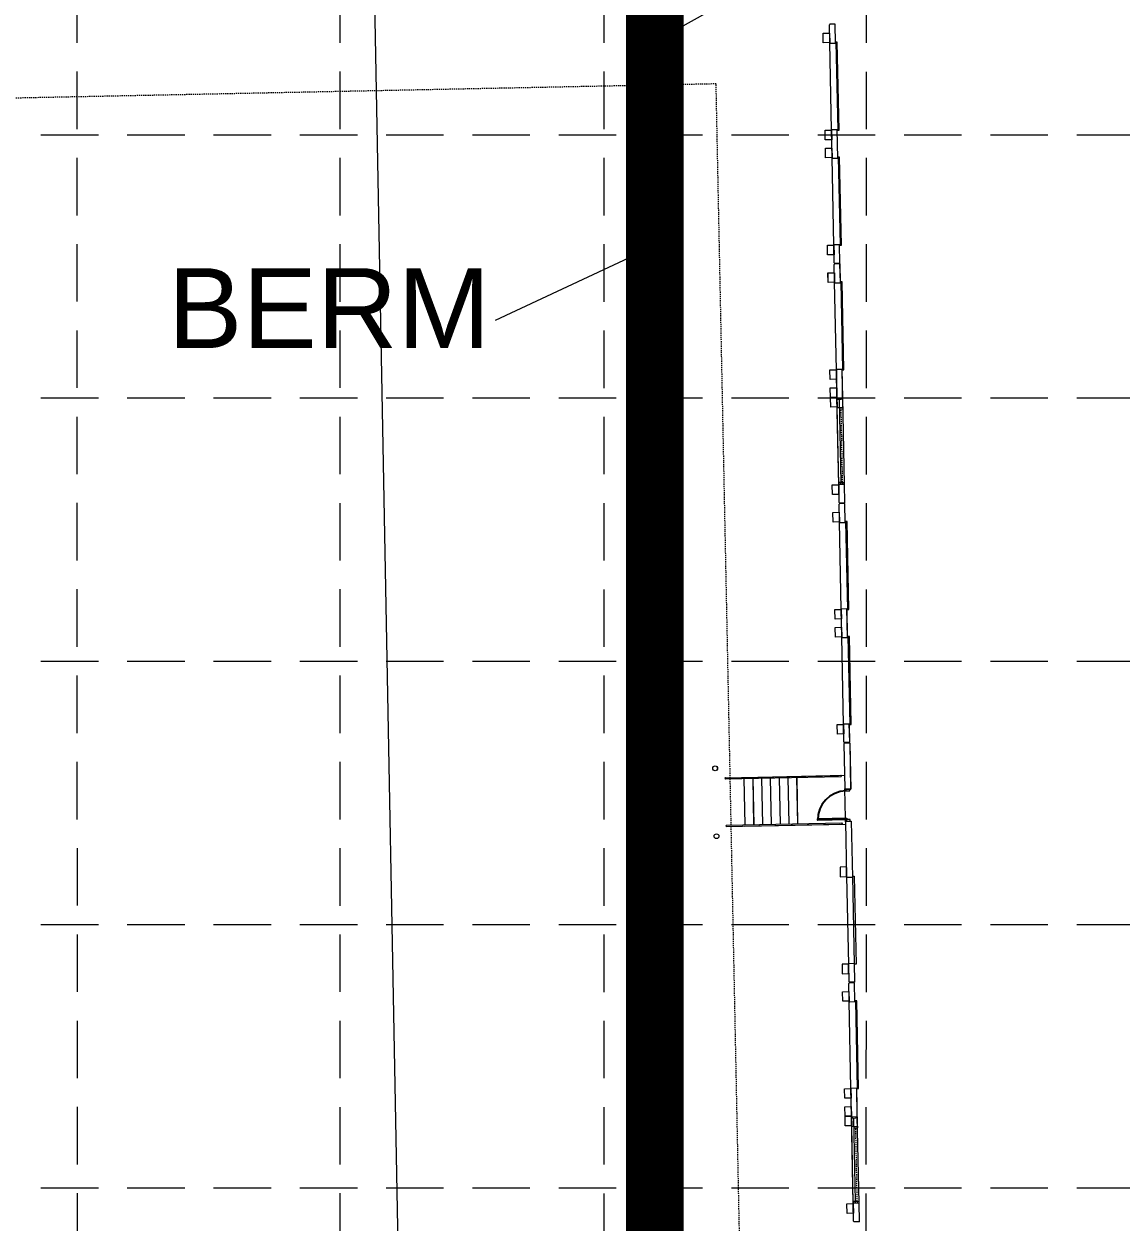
# Model space of a CAD drawing. Extents: x 2140663 to 2528301, y 336313 to 7007653.
# Drawn here: x 2527443.2 to 2527557.6, y 7006962 to 7007087 of the extents above; entities that cross this region are included whole.
import ezdxf

# ---------------------------------------------------------------- set-up
doc = ezdxf.new("R2010")
doc.units = 0
doc.header["$MEASUREMENT"] = 0
for name, pattern in [('HIDDEN', [0.375, 0.25, -0.125]), ('xdrc002ar$0$HIDDEN2', [0.1875, 0.125, -0.0625]), ('xdrc002pt$0$HIDDEN2', [0.1875, 0.125, -0.0625])]:
    doc.linetypes.add(name, pattern=pattern)
for name, color, linetype in [('1 PROPOSED CONTOURS', 43, 'Continuous'), ('BATCH PLANT', 13, 'HIDDEN'), ('GRID', 254, 'HIDDEN'), ('LEGEND', 7, 'Continuous'), ('xdrc002ar$0$BASE1$0$ADO', 8, 'Continuous'), ('xdrc002ar$0$BASE1$0$AFL', 1, 'Continuous'), ('xdrc002ar$0$BASE1$0$AFLHR', 7, 'Continuous'), ('xdrc002ar$0$BASE1$0$AFLST', 1, 'Continuous'), ('xdrc002ar$0$BASE1$0$awa', 7, 'Continuous'), ('xdrc002ar$0$WINDOWS', 8, 'Continuous'), ('xdrc002ar$0$XR3$0$BASE1$0$ADO', 3, 'Continuous'), ('xdrc002ar$0$XR3$0$BASE1$0$AFL', 1, 'Continuous'), ('xdrc002ar$0$XR3$0$BASE1$0$AFLHR', 2, 'Continuous'), ('xdrc002ar$0$XR3$0$BASE1$0$AFLST', 2, 'Continuous'), ('xdrc002ar$0$XR3$0$BASE1$0$awa', 4, 'Continuous'), ('xdrc002ar$0$XR3$0$WINDOWS', 2, 'Continuous'), ('xdrc002pt$0$V-ESMT-STRM-N', 2, 'xdrc002pt$0$HIDDEN2')]:
    doc.layers.add(name, color=color, linetype=linetype)
doc.styles.add("L200'", font='ARIAL.TTF', dxfattribs={"height": 0.001968503937008})

# ---------------------------------------------------------------- blocks, each defined once
blk = doc.blocks.new('xdrc002ar$0$XR3$0$A$C228123AE')
at = {"layer": 'xdrc002ar$0$XR3$0$BASE1$0$ADO', "lineweight": 0}
for points in [[(22.61683327611536, 15.75429074559361), (22.61683327611536, 17.50429074559361), (132.6168332761154, 17.50429074559361), (132.6168332761154, 15.75429074559361)], [(166.6168332761154, 15.75429074559361), (166.6168332761154, 17.50429074559361), (276.6168332761154, 17.50429074559361), (276.6168332761154, 15.75429074559361)]]:
    blk.add_lwpolyline(points, close=True, dxfattribs=at)
at = {"layer": 'xdrc002ar$0$XR3$0$BASE1$0$AFL', "lineweight": 0}
for p, q in [((22.86683327844366, 8.004440076649189), (132.3668332770467, 8.004440076649189)), ((166.866833277978, 8.004440076649189), (276.366833276581, 8.004440076649189))]:
    blk.add_line(p, q, dxfattribs=at)
for points in [[(10.86683327844366, 8.004440078511834), (10.86683327844366, 0.004440078511834145), (22.86683327844366, 0.004440078511834145), (22.86683327844366, 8.004440078511834)], [(132.3668332770467, 8.004440078511834), (132.3668332770467, 0.004440078511834145), (144.3668332770467, 0.004440078511834145), (144.3668332770467, 8.004440078511834)], [(154.866833277978, 8.004440077580512), (154.866833277978, 0.00444007758051157), (166.866833277978, 0.00444007758051157), (166.866833277978, 8.004440077580512)], [(276.366833276581, 8.004440077580512), (276.366833276581, 0.00444007758051157), (288.366833276581, 0.00444007758051157), (288.366833276581, 8.004440077580512)]]:
    blk.add_lwpolyline(points, close=True, dxfattribs=at)
at = {"layer": 'xdrc002ar$0$XR3$0$BASE1$0$awa', "lineweight": 0}
for p, q in [((-0.008166723418980837, 15.25444007758051), (23.61683327611536, 15.25444007664919)), ((-0.008166723418980837, 15.25444007758051), (-0.008166723418980837, 8.754440076649189)), ((23.61683327658102, 8.754440076649189), (23.61683327611536, 15.25444007664919)), ((131.6168332770467, 8.754440078511834), (131.616833276581, 15.25444007851183)), ((131.6168332761154, 15.25444007758051), (167.6168332756497, 15.25444007571787)), ((167.616833276581, 8.754440076649189), (167.6168332756497, 15.25444007851183)), ((275.616833276581, 8.754440077580512), (275.6168332756497, 15.25444007758051)), ((275.6168332761154, 15.25444007664919), (299.241833276581, 15.25444007758051)), ((299.241833276581, 15.25444007758051), (299.241833276581, 8.754440077580512)), ((0.7418332765810192, 8.004440076649189), (-0.008166723418980837, 8.754440076649189)), ((0.7418332765810192, 8.004440076649189), (22.86683327658102, 8.004440076649189)), ((23.61683327658102, 8.754440076649189), (22.86683327658102, 8.004440076649189)), ((131.6168332770467, 8.754440078511834), (132.3668332770467, 8.004440078511834)), ((132.3668332770467, 8.004440078511834), (166.866833277978, 8.004440076649189)), ((166.866833276581, 8.004440076649189), (167.616833276581, 8.754440076649189)), ((276.366833276581, 8.004440077580512), (275.616833276581, 8.754440077580512)), ((276.366833276581, 8.004440077580512), (298.491833276581, 8.004440077580512)), ((299.241833276581, 8.754440077580512), (298.491833276581, 8.004440077580512))]:
    blk.add_line(p, q, dxfattribs=at)
blk = doc.blocks.new('xdrc002ar$0$XR3$0$A$C78C46FB7')
at = {"layer": 'xdrc002ar$0$XR3$0$WINDOWS', "linetype": 'Continuous', "lineweight": 0}
for p, q in [((-9.313225746154785e-10, 6.5), (1.999999999068677, 6.499999997206032)), ((-5.587935447692871e-09, 2), (1.999999994412065, 1.999999997206032)), ((1.999999994412065, 1.999999998137355), (1.999999999068677, 6.499999997206032)), ((1.999999997671694, 4.250759867951274), (105.9999999818392, 4.250759805552661)), ((107.9999999795109, 6.5), (105.9999999795109, 6.499999997206032)), ((105.9999999841675, 1.999999998137355), (105.9999999795109, 6.499999997206032)), ((107.9999999841675, 2), (105.9999999841675, 1.999999997206032))]:
    blk.add_line(p, q, dxfattribs=at)
blk = doc.blocks.new('xdrc002ar$0$XR3$0$BASE1$0$36D')
at = {"layer": 'xdrc002ar$0$XR3$0$BASE1$0$ADO'}
blk.add_lwpolyline([(-1.75, 1.000444171950221e-11), (0, 1.000444171950221e-11), (0, -35.99999999999), (-1.75, -35.99999999999)], close=True, dxfattribs=at)
blk.add_arc((0, 1.000444171950221e-11), 36, 180, 270, dxfattribs=at)
blk = doc.blocks.new('xdrc002ar$0$BASE1$0$36D')
at = {"layer": 'xdrc002ar$0$BASE1$0$ADO'}
blk.add_lwpolyline([(-1.75, 1.000444171950221e-11), (0, 1.000444171950221e-11), (0, -35.99999999999), (-1.75, -35.99999999999)], close=True, dxfattribs=at)
blk.add_arc((0, 1.000444171950221e-11), 36, 180, 270, dxfattribs=at)

msp = doc.modelspace()

# ---------------------------------------------------------------- linework, layer by layer
at = {"layer": '1 PROPOSED CONTOURS', "color": 43, "lineweight": 0, "elevation": 602}
msp.add_lwpolyline([(2527483.489298312, 7006891.048069189), (2527479.349387886, 7007111.512818354)], dxfattribs=at)
at = {"layer": 'BATCH PLANT', "color": 7, "linetype": 'Continuous', "lineweight": 0}
for p, q in [((2527556.694084155, 7007111.774314809), (2527507.08627111, 7007084.069750206)), ((2527506.824292068, 7007062.801002587), (2527492.314375374, 7007056.033967379))]:
    msp.add_line(p, q, dxfattribs=at)
at = {"layer": 'BATCH PLANT', "color": 17, "linetype": 'Continuous', "const_width": 6}
msp.add_lwpolyline([(2527508.974587351, 7007142.106222292), (2527508.974587351, 7007100.670215893), (2527508.974587351, 7006936.460859954), (2527430.65728095, 7006936.460859954), (2527430.65728095, 7007000.405311977), (2527393.290204251, 7007053.095543257), (2527393.290204251, 7007142.106222292), (2527404.401928173, 7007141.873152318)], dxfattribs=at)
at = {"layer": 'GRID', "color": 253, "linetype": 'HIDDEN', "lineweight": 0, "ltscale": 24}
for p, q in [((2527448.923389785, 7006032.003245368), (2527448.642908241, 7007623.487741725)), ((2527476.162591924, 7006031.998962794), (2527476.168752994, 7007623.471191216)), ((2527503.695680559, 7006031.994634018), (2527503.666313902, 7007623.464716725)), ((2527530.983350792, 7006031.990343825), (2527531.038154987, 7007623.461265043)), ((2527228.947377252, 7007075.413548996), (2528272.331315909, 7007075.413548996)), ((2527228.947377252, 7007047.956076927), (2528272.331315909, 7007047.956076927)), ((2527228.947377252, 7007020.498604855), (2528272.331315909, 7007020.498604855)), ((2527228.947377252, 7006993.041132786), (2528272.331315909, 7006993.041132786)), ((2527228.947377252, 7006965.583660717), (2528272.331315909, 7006965.583660717))]:
    msp.add_line(p, q, dxfattribs=at)
at = {"layer": 'xdrc002ar$0$BASE1$0$ADO', "lineweight": 0}
for points in [[(2527528.030122334, 7007075.891218659), (2527528.175925567, 7007075.894178649), (2527527.989869049, 7007085.058953319), (2527527.844065816, 7007085.055993329)], [(2527528.27368723, 7007063.893695456), (2527528.419490464, 7007063.896655446), (2527528.233433946, 7007073.061430115), (2527528.087630712, 7007073.058470125)], [(2527529.045002731, 7007025.900228606), (2527529.190805964, 7007025.903188596), (2527529.004749446, 7007035.067963265), (2527528.858946213, 7007035.065003275)], [(2527529.288567627, 7007013.902705402), (2527529.43437086, 7007013.905665392), (2527529.248314342, 7007023.070440061), (2527529.102511109, 7007023.067480071)]]:
    msp.add_lwpolyline(points, close=True, dxfattribs=at)
at = {"layer": 'xdrc002ar$0$BASE1$0$ADO', "color": 7, "lineweight": 0}
for points in [[(2527528.537575808, 7007050.895068333), (2527528.683379041, 7007050.898028323), (2527528.497322512, 7007060.062802927), (2527528.351519279, 7007060.059842937)], [(2527529.279776063, 7007007.151717603), (2527528.884024432, 7007007.143683344), (2527528.887407278, 7007006.977051079), (2527529.283158909, 7007006.985085338)], [(2527529.344050136, 7007003.985704559), (2527528.948298506, 7007003.9776703), (2527528.951681352, 7007003.811038033), (2527529.347432982, 7007003.819072292)], [(2527529.609917103, 7006998.073950686), (2527529.755720335, 7006998.076910676), (2527529.941776864, 7006988.912136072), (2527529.795973632, 7006988.909176082)], [(2527530.059829896, 7006975.911859256), (2527530.205633129, 7006975.914819247), (2527530.0195766, 7006985.079593849), (2527529.873773367, 7006985.076633859)]]:
    msp.add_lwpolyline(points, close=True, dxfattribs=at)
at = {"layer": 'xdrc002ar$0$BASE1$0$AFL', "color": 7, "lineweight": 0}
for p, q in [((2527527.384011887, 7007075.898939419), (2527527.19880108, 7007085.022056021)), ((2527527.627576783, 7007063.901416215), (2527527.442365976, 7007073.024532817)), ((2527527.01942841, 7007061.012167837), (2527527.685957472, 7007061.025699221)), ((2527527.039725486, 7007060.012374245), (2527527.01942841, 7007061.012167837)), ((2527527.685957472, 7007061.025699221), (2527527.706254548, 7007060.025905628)), ((2527527.706254548, 7007060.025905628), (2527527.039725486, 7007060.012374245)), ((2527527.891465365, 7007050.902789091), (2527527.706254548, 7007060.025905628)), ((2527527.224936304, 7007050.889257707), (2527527.891465365, 7007050.902789091)), ((2527527.245233379, 7007049.889464114), (2527527.224936304, 7007050.889257707)), ((2527527.891465365, 7007050.902789091), (2527527.911762441, 7007049.902995498)), ((2527527.911762441, 7007049.902995498), (2527527.245233379, 7007049.889464114)), ((2527527.283290397, 7007048.014851128), (2527527.949819458, 7007048.028382512)), ((2527527.303587473, 7007047.015057534), (2527527.283290397, 7007048.014851128)), ((2527527.949819458, 7007048.028382512), (2527527.970116534, 7007047.028588918)), ((2527527.970116534, 7007047.028588918), (2527527.303587473, 7007047.015057534)), ((2527527.468501214, 7007038.89173459), (2527528.135030276, 7007038.905265974)), ((2527527.48879829, 7007037.891940997), (2527527.468501214, 7007038.89173459)), ((2527528.155327352, 7007037.905472381), (2527527.48879829, 7007037.891940997)), ((2527528.135030276, 7007038.905265974), (2527528.155327352, 7007037.905472381)), ((2527528.398892283, 7007025.907949365), (2527528.213681477, 7007035.031065967)), ((2527528.64245718, 7007013.910426161), (2527528.457246373, 7007023.033542763)), ((2527528.944355296, 7006999.039806969), (2527528.277826233, 7006999.026275585)), ((2527528.277826233, 7006999.026275585), (2527528.298123308, 7006998.026481992)), ((2527528.964652371, 7006998.040013376), (2527528.944355296, 7006999.039806969)), ((2527528.298123308, 7006998.026481992), (2527528.964652371, 7006998.040013376)), ((2527528.964652371, 7006998.040013376), (2527529.149863189, 7006988.916896839)), ((2527529.149863189, 7006988.916896839), (2527528.483334126, 7006988.903365456)), ((2527528.483334126, 7006988.903365456), (2527528.503631202, 7006987.903571863)), ((2527528.503631202, 7006987.903571863), (2527529.170160265, 7006987.917103247)), ((2527529.170160265, 7006987.917103247), (2527529.149863189, 7006988.916896839)), ((2527528.541682499, 7006986.028958759), (2527529.20821156, 7006986.042490143)), ((2527528.561979574, 7006985.029165165), (2527528.541682499, 7006986.028958759)), ((2527529.20821156, 7006986.042490143), (2527529.228508636, 7006985.04269655)), ((2527529.228508636, 7006985.04269655), (2527528.561979574, 7006985.029165165)), ((2527529.413719453, 7006975.919580013), (2527529.228508636, 7006985.04269655)), ((2527528.747190392, 7006975.906048629), (2527529.413719453, 7006975.919580013)), ((2527528.767487467, 7006974.906255038), (2527528.747190392, 7006975.906048629)), ((2527529.413719453, 7006975.919580013), (2527529.434016529, 7006974.919786422)), ((2527529.434016529, 7006974.919786422), (2527528.767487467, 7006974.906255038)), ((2527528.805544485, 7006973.03164205), (2527529.472073547, 7006973.045173433)), ((2527528.82584156, 7006972.031848457), (2527528.805544485, 7006973.03164205)), ((2527529.472073547, 7006973.045173433), (2527529.492370622, 7006972.045379841)), ((2527529.492370622, 7006972.045379841), (2527528.82584156, 7006972.031848457)), ((2527528.990755302, 7006963.908525513), (2527529.657284364, 7006963.922056898)), ((2527529.011052378, 7006962.908731921), (2527528.990755302, 7006963.908525513)), ((2527529.67758144, 7006962.922263305), (2527529.011052378, 7006962.908731921)), ((2527529.657284364, 7006963.922056898), (2527529.67758144, 7006962.922263305))]:
    msp.add_line(p, q, dxfattribs=at)
for points in [[(2527527.19880108, 7007085.022056021), (2527526.532272013, 7007085.008524638), (2527526.511974938, 7007086.008318238), (2527527.178504005, 7007086.021849621)], [(2527527.404308961, 7007074.899145818), (2527526.737779894, 7007074.885614435), (2527526.71748282, 7007075.885408035), (2527527.384011887, 7007075.898939419)], [(2527527.442365976, 7007073.024532817), (2527526.775836909, 7007073.011001434), (2527526.755539834, 7007074.010795034), (2527527.422068901, 7007074.024326418)], [(2527527.647873858, 7007062.901622615), (2527526.981344791, 7007062.888091232), (2527526.961047716, 7007063.887884832), (2527527.627576783, 7007063.901416215)], [(2527528.213681477, 7007035.031065967), (2527527.54715241, 7007035.017534584), (2527527.526855335, 7007036.017328184), (2527528.193384402, 7007036.030859567)], [(2527528.419189358, 7007024.908155764), (2527527.752660291, 7007024.894624381), (2527527.732363217, 7007025.894417982), (2527528.398892283, 7007025.907949365)], [(2527528.457246373, 7007023.033542763), (2527527.790717306, 7007023.02001138), (2527527.770420231, 7007024.019804981), (2527528.436949298, 7007024.033336364)], [(2527528.662754254, 7007012.910632561), (2527527.996225188, 7007012.897101178), (2527527.975928113, 7007013.896894778), (2527528.64245718, 7007013.910426161)]]:
    msp.add_lwpolyline(points, close=True, dxfattribs=at)
at = {"layer": 'xdrc002ar$0$BASE1$0$AFLHR', "color": 7, "lineweight": 0}
for p, q in [((2527516.336175583, 7007008.347579364), (2527528.104835688, 7007008.586498065)), ((2527516.338712718, 7007008.222605164), (2527528.360237907, 7007008.466657347)), ((2527518.252446637, 7007008.386482093), (2527528.750279364, 7007008.599601389)), ((2527516.436815251, 7007003.390269465), (2527528.458343394, 7007003.634321707)), ((2527516.439352386, 7007003.265295266), (2527528.20801249, 7007003.504213967)), ((2527518.355623439, 7007003.304197995), (2527528.853456167, 7007003.517317291))]:
    msp.add_line(p, q, dxfattribs=at)
for centre, start, end in [((2527516.337444151, 7007008.285092263), 91.16301711377088, 271.1630171137709), ((2527528.35896934, 7007008.529144446), 271.1630171137709, 91.16301711377088), ((2527516.438083819, 7007003.327782365), 91.16301711377088, 271.1630171137709), ((2527528.459609007, 7007003.571834547), 271.1630171137709, 91.16301711377088)]:
    msp.add_arc(centre, 0.06249997500000001, start, end, dxfattribs=at)
at = {"layer": 'xdrc002ar$0$BASE1$0$AFLST', "color": 7, "lineweight": 0}
for p, q in [((2527518.254983772, 7007008.261507893), (2527518.353086305, 7007003.429172194)), ((2527519.171461232, 7007008.280113545), (2527519.269563766, 7007003.447777846)), ((2527520.087938692, 7007008.298719198), (2527520.186041226, 7007003.466383499)), ((2527521.004416153, 7007008.317324852), (2527521.102518686, 7007003.484989152)), ((2527521.920893612, 7007008.335930504), (2527522.018996147, 7007003.503594805)), ((2527522.837371073, 7007008.354536157), (2527522.935473606, 7007003.522200458)), ((2527523.753848533, 7007008.37314181), (2527523.851951066, 7007003.540806111)), ((2527528.84119335, 7007004.121359252), (2527528.778610699, 7007007.204056165)), ((2527528.848804753, 7007003.746436656), (2527528.84415334, 7007003.975556021))]:
    msp.add_line(p, q, dxfattribs=at)
for centre in [(2527515.250903718, 7007009.32575262), (2527515.394674672, 7007002.243881335)]:
    msp.add_circle(centre, 0.2499999000000001, dxfattribs=at)
at = {"layer": 'xdrc002ar$0$BASE1$0$awa', "lineweight": 0}
for p, q in [((2527527.222596881, 7007086.929181139), (2527527.161378348, 7007086.865425471)), ((2527527.19880108, 7007085.022056021), (2527527.161378348, 7007086.865425471)), ((2527527.764151748, 7007086.940175387), (2527527.222596881, 7007086.929181139)), ((2527527.804111614, 7007084.971831737), (2527527.764151748, 7007086.940175387)), ((2527527.19880108, 7007085.022056021), (2527527.262556747, 7007084.960837488)), ((2527527.262556747, 7007084.960837488), (2527527.804111614, 7007084.971831737)), ((2527527.384011887, 7007075.898939419), (2527527.445230419, 7007075.962695085)), ((2527527.442365976, 7007073.024532817), (2527527.384011887, 7007075.898939419)), ((2527527.445230419, 7007075.962695085), (2527527.986785286, 7007075.973689334)), ((2527528.04767651, 7007072.974308534), (2527527.986785286, 7007075.973689334)), ((2527527.506121643, 7007072.963314285), (2527527.442365976, 7007073.024532817)), ((2527527.506121643, 7007072.963314285), (2527528.04767651, 7007072.974308534)), ((2527527.688795316, 7007063.965171882), (2527527.627576783, 7007063.901416215)), ((2527527.664999514, 7007062.058046764), (2527527.627576783, 7007063.901416215)), ((2527527.688795316, 7007063.965171882), (2527528.230350182, 7007063.976166131)), ((2527528.270310048, 7007062.00782248), (2527528.230350182, 7007063.976166131)), ((2527527.664999514, 7007062.058046764), (2527527.728755181, 7007061.996828231)), ((2527528.270310048, 7007062.00782248), (2527527.728755181, 7007061.996828231)), ((2527528.237477278, 7007036.938191085), (2527528.176258745, 7007036.874435417)), ((2527528.213681477, 7007035.031065967), (2527528.176258745, 7007036.874435417)), ((2527528.779032145, 7007036.949185333), (2527528.237477278, 7007036.938191085)), ((2527528.818992011, 7007034.980841683), (2527528.779032145, 7007036.949185333)), ((2527528.213681477, 7007035.031065967), (2527528.277437144, 7007034.969847434)), ((2527528.277437144, 7007034.969847434), (2527528.818992011, 7007034.980841683)), ((2527528.398892283, 7007025.907949365), (2527528.460110816, 7007025.971705032)), ((2527528.457246373, 7007023.033542763), (2527528.398892283, 7007025.907949365)), ((2527528.460110816, 7007025.971705032), (2527529.001665683, 7007025.982699281)), ((2527529.062556907, 7007022.98331848), (2527529.001665683, 7007025.982699281)), ((2527528.52100204, 7007022.972324231), (2527528.457246373, 7007023.033542763)), ((2527528.52100204, 7007022.972324231), (2527529.062556907, 7007022.98331848)), ((2527528.703675712, 7007013.974181828), (2527528.64245718, 7007013.910426161)), ((2527528.679879911, 7007012.06705671), (2527528.64245718, 7007013.910426161)), ((2527528.703675712, 7007013.974181828), (2527529.245230579, 7007013.985176077)), ((2527529.285190445, 7007012.016832426), (2527529.245230579, 7007013.985176077)), ((2527528.679879911, 7007012.06705671), (2527528.743635578, 7007012.005838177)), ((2527529.285190445, 7007012.016832426), (2527528.743635578, 7007012.005838177))]:
    msp.add_line(p, q, dxfattribs=at)
at = {"layer": 'xdrc002ar$0$BASE1$0$awa', "color": 7, "lineweight": 0}
for p, q in [((2527527.730050346, 7007061.933030731), (2527527.668831814, 7007061.869275065)), ((2527527.706254548, 7007060.025905628), (2527527.668831814, 7007061.869275065)), ((2527528.271605209, 7007061.94402498), (2527527.730050346, 7007061.933030731)), ((2527528.311565077, 7007059.975681344), (2527528.271605209, 7007061.94402498)), ((2527527.706254548, 7007060.025905628), (2527527.770010215, 7007059.964687095)), ((2527527.770010215, 7007059.964687095), (2527528.311565077, 7007059.975681344)), ((2527527.891465365, 7007050.902789091), (2527527.952683897, 7007050.966544758)), ((2527527.970116534, 7007047.028588918), (2527527.891465365, 7007050.902789091)), ((2527527.952683897, 7007050.966544758), (2527528.49423876, 7007050.977539008)), ((2527528.575427064, 7007046.978364635), (2527528.49423876, 7007050.977539008)), ((2527528.033872201, 7007046.967370386), (2527527.970116534, 7007047.028588918)), ((2527528.033872201, 7007046.967370386), (2527528.575427064, 7007046.978364635)), ((2527528.196248808, 7007038.969021642), (2527528.135030276, 7007038.905265974)), ((2527528.17245301, 7007037.061896536), (2527528.135030276, 7007038.905265974)), ((2527528.196248808, 7007038.969021642), (2527528.737803671, 7007038.980015891)), ((2527528.777763539, 7007037.011672255), (2527528.737803671, 7007038.980015891)), ((2527528.17245301, 7007037.061896536), (2527528.236208676, 7007037.000678006)), ((2527528.777763539, 7007037.011672255), (2527528.236208676, 7007037.000678006)), ((2527528.683664727, 7007011.880905931), (2527528.744883259, 7007011.944661596)), ((2527528.683664727, 7007011.880905931), (2527528.778610699, 7007007.204056165)), ((2527529.286438122, 7007011.955655846), (2527528.744883259, 7007011.944661596)), ((2527529.286438122, 7007011.955655846), (2527529.383921229, 7007007.153831881)), ((2527528.778610699, 7007007.204056165), (2527528.842366366, 7007007.142837632)), ((2527528.842366366, 7007007.142837632), (2527529.383921229, 7007007.153831881)), ((2527528.848804753, 7007003.746436656), (2527528.910023286, 7007003.810192321)), ((2527528.848804753, 7007003.746436656), (2527528.964652371, 7006998.040013376)), ((2527528.910023286, 7007003.810192321), (2527529.451578148, 7007003.821186571)), ((2527529.451578148, 7007003.821186572), (2527529.569962901, 7006997.989789093)), ((2527528.964652371, 7006998.040013376), (2527529.028408038, 7006997.978794844)), ((2527529.028408038, 7006997.978794844), (2527529.569962901, 7006997.989789093)), ((2527529.149863189, 7006988.916896839), (2527529.211081721, 7006988.980652506)), ((2527529.149863189, 7006988.916896839), (2527529.187285922, 7006987.073527402)), ((2527529.211081721, 7006988.980652506), (2527529.752636584, 7006988.991646756)), ((2527529.752636584, 7006988.991646756), (2527529.792596452, 7006987.023303119)), ((2527529.251041589, 7006987.01230887), (2527529.187285922, 7006987.073527402)), ((2527529.252304434, 7006986.949821655), (2527529.191085903, 7006986.886065987)), ((2527529.228508636, 7006985.04269655), (2527529.191085903, 7006986.886065987)), ((2527529.792596452, 7006987.023303119), (2527529.251041589, 7006987.01230887)), ((2527529.793859297, 7006986.960815904), (2527529.252304434, 7006986.949821655)), ((2527529.833819165, 7006984.992472268), (2527529.793859297, 7006986.960815904)), ((2527529.228508636, 7006985.04269655), (2527529.292264303, 7006984.981478019)), ((2527529.292264303, 7006984.981478019), (2527529.833819165, 7006984.992472268)), ((2527529.413719453, 7006975.919580013), (2527529.474937986, 7006975.98333568)), ((2527529.492370622, 7006972.045379841), (2527529.413719453, 7006975.919580013)), ((2527529.474937986, 7006975.98333568), (2527530.016492848, 7006975.99432993)), ((2527530.097681152, 7006971.995155558), (2527530.016492848, 7006975.99432993)), ((2527529.556126289, 7006971.984161308), (2527529.492370622, 7006972.045379841)), ((2527529.556126289, 7006971.984161308), (2527530.097681152, 7006971.995155558)), ((2527529.718502896, 7006963.985812563), (2527529.657284364, 7006963.922056898)), ((2527529.694707097, 7006962.07868746), (2527529.657284364, 7006963.922056898)), ((2527529.718502896, 7006963.985812563), (2527530.260057759, 7006963.996806813)), ((2527530.300017627, 7006962.028463176), (2527530.260057759, 7006963.996806813)), ((2527529.694707097, 7006962.07868746), (2527529.758462764, 7006962.017468927)), ((2527530.300017627, 7006962.028463176), (2527529.758462764, 7006962.017468927))]:
    msp.add_line(p, q, dxfattribs=at)
at = {"layer": 'xdrc002ar$0$WINDOWS', "color": 7, "linetype": 'Continuous', "lineweight": 0}
for p, q in [((2527528.135030276, 7007038.905265974), (2527527.970116534, 7007047.028588918)), ((2527528.200542697, 7007046.970753603), (2527528.203925542, 7007046.804121337)), ((2527528.203925543, 7007046.804121337), (2527528.578848139, 7007046.811732741)), ((2527528.575465294, 7007046.978365005), (2527528.578848139, 7007046.811732741)), ((2527528.359536458, 7007039.139037124), (2527528.734459054, 7007039.146648528)), ((2527528.362919304, 7007038.972404859), (2527528.359536457, 7007039.139037124)), ((2527528.737841901, 7007038.980016262), (2527528.734459054, 7007039.146648528)), ((2527529.657284364, 7006963.922056898), (2527529.492370622, 7006972.045379841)), ((2527529.722796785, 7006971.987544525), (2527529.72617963, 7006971.82091226)), ((2527529.72617963, 7006971.82091226), (2527530.101102227, 7006971.828523662)), ((2527530.097719382, 7006971.995155929), (2527530.101102227, 7006971.828523662)), ((2527529.881790546, 7006964.155828048), (2527530.256713142, 7006964.163439451)), ((2527529.885173392, 7006963.989195782), (2527529.881790545, 7006964.155828048)), ((2527530.260095989, 7006963.996807186), (2527530.256713142, 7006964.163439451))]:
    msp.add_line(p, q, dxfattribs=at)
at = {"layer": 'xdrc002ar$0$WINDOWS', "color": 7, "linetype": 'xdrc002ar$0$HIDDEN2', "lineweight": 0}
for p, q in [((2527528.547061065, 7007039.142844112), (2527528.391450145, 7007046.807928324)), ((2527530.069315153, 7006964.159635034), (2527529.913704233, 7006971.824719246))]:
    msp.add_line(p, q, dxfattribs=at)
at = {"layer": 'xdrc002ar$0$XR3$0$BASE1$0$ADO', "color": 7, "lineweight": 0}
for points in [[(2527528.535559086, 7007050.895025828), (2527528.681362319, 7007050.897985777), (2527528.495308388, 7007060.062760432), (2527528.349505155, 7007060.059800483)], [(2527529.277746939, 7007007.151674887), (2527528.881995306, 7007007.143640741), (2527528.885378105, 7007006.977008474), (2527529.281129737, 7007006.985042621)], [(2527529.342020114, 7007003.985661825), (2527528.946268482, 7007003.977627678), (2527528.94965128, 7007003.810995411), (2527529.345402913, 7007003.819029558)], [(2527529.607885405, 7006998.073907875), (2527529.753688638, 7006998.076867823), (2527529.939742568, 7006988.912093169), (2527529.793939335, 7006988.90913322)], [(2527530.057791915, 7006975.911816319), (2527530.203595148, 7006975.914776268), (2527530.017541218, 7006985.079550924), (2527529.871737984, 7006985.076590975)]]:
    msp.add_lwpolyline(points, close=True, dxfattribs=at)
at = {"layer": 'xdrc002ar$0$XR3$0$BASE1$0$AFL', "color": 7, "lineweight": 0}
for p, q in [((2527527.889448645, 7007050.902746769), (2527527.704240414, 7007060.025863358)), ((2527528.962620663, 7006998.039970749), (2527529.147828895, 7006988.91685416)), ((2527529.411681475, 7006975.91953726), (2527529.226473244, 7006985.042653849))]:
    msp.add_line(p, q, dxfattribs=at)
for points in [[(2527527.704240414, 7007060.025863358), (2527527.037711348, 7007060.012332163), (2527527.017414556, 7007061.012125762), (2527527.683943621, 7007061.025656957)], [(2527527.909745438, 7007049.90295317), (2527527.243216371, 7007049.889421974), (2527527.222919579, 7007050.889215574), (2527527.889448645, 7007050.902746769)], [(2527527.947801923, 7007048.028340173), (2527527.281272857, 7007048.014808978), (2527527.260976065, 7007049.014602576), (2527527.927505131, 7007049.028133771)], [(2527528.153306947, 7007037.905429984), (2527527.486777881, 7007037.891898789), (2527527.466481088, 7007038.891692389), (2527528.133010154, 7007038.905223584)], [(2527528.942323871, 7006999.039764348), (2527528.275794805, 7006999.026233153), (2527528.296091598, 7006998.026439554), (2527528.962620663, 7006998.039970749)], [(2527529.147828895, 7006988.91685416), (2527528.481299829, 7006988.903322966), (2527528.501596621, 7006987.903529367), (2527529.168125687, 7006987.917060562)], [(2527529.226473244, 7006985.042653849), (2527528.559944178, 7006985.029122654), (2527528.539647385, 7006986.028916254), (2527529.206176451, 7006986.042447449)], [(2527529.431978267, 7006974.919743662), (2527528.765449201, 7006974.906212466), (2527528.745152409, 7006975.906006065), (2527529.411681475, 7006975.91953726)], [(2527529.470034753, 7006973.045130663), (2527528.803505687, 7006973.031599469), (2527528.783208895, 7006974.031393067), (2527529.44973796, 7006974.044924262)], [(2527529.675539776, 7006962.922220476), (2527529.00901071, 7006962.908689281), (2527528.988713918, 7006963.90848288), (2527529.655242984, 7006963.922014073)]]:
    msp.add_lwpolyline(points, close=True, dxfattribs=at)
at = {"layer": 'xdrc002ar$0$XR3$0$BASE1$0$AFLHR', "color": 7, "lineweight": 0}
for p, q in [((2527516.334146799, 7007008.347540317), (2527528.10280697, 7007008.586455682)), ((2527516.336683897, 7007008.222566118), (2527528.358209155, 7007008.466614893)), ((2527518.250417863, 7007008.386442502), (2527528.74825065, 7007008.599558824)), ((2527516.434785061, 7007003.390230389), (2527528.456313272, 7007003.634279225)), ((2527516.43732216, 7007003.26525619), (2527528.205982332, 7007003.504171555)), ((2527518.353593224, 7007003.304158375), (2527528.851426012, 7007003.517274695))]:
    msp.add_line(p, q, dxfattribs=at)
for centre, start, end in [((2527516.335415348, 7007008.285053217), 91.1630006841799, 271.1630006841799), ((2527528.356940606, 7007008.529101992), 271.1630006841799, 91.1630006841799), ((2527516.43605361, 7007003.32774329), 91.1630006841799, 271.1630006841799), ((2527528.457578869, 7007003.571792065), 271.1630006841799, 91.1630006841799)]:
    msp.add_arc(centre, 0.062499975, start, end, dxfattribs=at)
at = {"layer": 'xdrc002ar$0$XR3$0$BASE1$0$AFLST', "color": 7, "lineweight": 0}
for p, q in [((2527518.252954963, 7007008.261468302), (2527518.351056125, 7007003.429132576)), ((2527519.169432428, 7007008.280073695), (2527519.267533591, 7007003.447737969)), ((2527520.085909893, 7007008.298679089), (2527520.184011057, 7007003.466343362)), ((2527521.002387359, 7007008.317284482), (2527521.100488522, 7007003.484948754)), ((2527521.918864824, 7007008.335889875), (2527522.016965988, 7007003.503554148)), ((2527522.835342289, 7007008.354495267), (2527522.933443453, 7007003.52215954)), ((2527523.751819755, 7007008.373100662), (2527523.849920918, 7007003.540764934)), ((2527528.839163366, 7007004.121316661), (2527528.77658159, 7007007.204013591)), ((2527528.846774663, 7007003.746394062), (2527528.842123315, 7007003.975513428))]:
    msp.add_line(p, q, dxfattribs=at)
for centre in [(2527515.248875211, 7007009.325713881), (2527515.392644157, 7007002.243842557)]:
    msp.add_circle(centre, 0.2499999, dxfattribs=at)
at = {"layer": 'xdrc002ar$0$XR3$0$BASE1$0$awa', "color": 7, "lineweight": 0}
for p, q in [((2527527.728036753, 7007061.932988456), (2527527.666818203, 7007061.869232806)), ((2527527.704240414, 7007060.025863358), (2527527.666818203, 7007061.869232806)), ((2527528.269591619, 7007061.943982552), (2527527.728036753, 7007061.932988456)), ((2527528.309550929, 7007059.975638904), (2527528.269591619, 7007061.943982552)), ((2527527.704240414, 7007060.025863358), (2527527.767996063, 7007059.964644807)), ((2527527.767996063, 7007059.964644807), (2527528.309550929, 7007059.975638904)), ((2527527.889448645, 7007050.902746769), (2527527.950667195, 7007050.966502418)), ((2527527.947801923, 7007048.028340173), (2527527.889448645, 7007050.902746769)), ((2527527.950667195, 7007050.966502418), (2527528.492222061, 7007050.977496514)), ((2527528.553112438, 7007047.978115717), (2527528.492222061, 7007050.977496514)), ((2527528.011557573, 7007047.967121623), (2527527.947801923, 7007048.028340173)), ((2527528.011557573, 7007047.967121623), (2527528.553112439, 7007047.978115719)), ((2527528.194228704, 7007038.968979233), (2527528.133010154, 7007038.905223584)), ((2527528.170432365, 7007037.061854135), (2527528.133010154, 7007038.905223584)), ((2527528.194228704, 7007038.968979233), (2527528.73578357, 7007038.979973329)), ((2527528.775742881, 7007037.011629681), (2527528.73578357, 7007038.979973329)), ((2527528.170432365, 7007037.061854135), (2527528.234188015, 7007037.000635585)), ((2527528.775742881, 7007037.011629681), (2527528.234188015, 7007037.000635585)), ((2527528.681636943, 7007011.880863382), (2527528.742855494, 7007011.944619033)), ((2527528.681636943, 7007011.880863382), (2527528.77658159, 7007007.204013591)), ((2527529.28441036, 7007011.955613128), (2527528.742855494, 7007011.944619033)), ((2527529.28441036, 7007011.955613128), (2527529.381892105, 7007007.153789137)), ((2527528.77658159, 7007007.204013591), (2527528.840337239, 7007007.142795041)), ((2527528.840337239, 7007007.142795041), (2527529.381892105, 7007007.153789137)), ((2527528.846774663, 7007003.746394062), (2527528.907993214, 7007003.810149712)), ((2527528.846774664, 7007003.746394062), (2527528.962620663, 7006998.039970749)), ((2527528.907993214, 7007003.810149712), (2527529.44954808, 7007003.821143808)), ((2527529.44954808, 7007003.821143808), (2527529.567931179, 7006997.989746295)), ((2527528.962620663, 7006998.039970749), (2527529.026376313, 7006997.9787522)), ((2527529.026376313, 7006997.9787522), (2527529.567931179, 7006997.989746295)), ((2527529.147828895, 7006988.91685416), (2527529.209047445, 7006988.98060981)), ((2527529.147828895, 7006988.91685416), (2527529.185251106, 7006987.073484713)), ((2527529.209047445, 7006988.98060981), (2527529.750602311, 7006988.991603905)), ((2527529.750602311, 7006988.991603905), (2527529.790561621, 7006987.023260258)), ((2527529.249006755, 7006987.012266162), (2527529.185251106, 7006987.073484713)), ((2527529.250269583, 7006986.949778946), (2527529.189051033, 7006986.886023296)), ((2527529.226473244, 7006985.042653849), (2527529.189051033, 7006986.886023296)), ((2527529.790561621, 7006987.023260258), (2527529.249006755, 7006987.012266162)), ((2527529.791824449, 7006986.960773041), (2527529.250269583, 7006986.949778946)), ((2527529.831783759, 7006984.992429394), (2527529.791824449, 7006986.960773041)), ((2527529.226473244, 7006985.042653849), (2527529.290228893, 7006984.981435298)), ((2527529.290228893, 7006984.981435298), (2527529.831783759, 7006984.992429394)), ((2527529.411681475, 7006975.91953726), (2527529.472900025, 7006975.98329291)), ((2527529.470034753, 7006973.045130663), (2527529.411681475, 7006975.91953726)), ((2527529.472900025, 7006975.98329291), (2527530.014454891, 7006975.994287006)), ((2527530.075345268, 7006972.994906208), (2527530.014454891, 7006975.994287006)), ((2527529.533790402, 7006972.983912113), (2527529.470034753, 7006973.045130663)), ((2527529.533790402, 7006972.983912113), (2527530.075345268, 7006972.994906208)), ((2527529.716461534, 7006963.985769724), (2527529.655242984, 7006963.922014073)), ((2527529.692665195, 7006962.078644627), (2527529.655242984, 7006963.922014073)), ((2527529.716461534, 7006963.985769724), (2527530.2580164, 7006963.996763819)), ((2527530.29797571, 7006962.028420172), (2527530.2580164, 7006963.996763819)), ((2527529.692665195, 7006962.078644627), (2527529.756420844, 7006962.017426075)), ((2527530.29797571, 7006962.028420172), (2527529.756420844, 7006962.017426075))]:
    msp.add_line(p, q, dxfattribs=at)
at = {"layer": 'xdrc002ar$0$XR3$0$WINDOWS', "color": 7, "linetype": 'Continuous', "lineweight": 0}
for p, q in [((2527528.133010154, 7007038.905223584), (2527527.947801923, 7007048.028340173)), ((2527528.73578357, 7007038.979973329), (2527528.553112439, 7007047.978115719)), ((2527529.655242984, 7006963.922014073), (2527529.470034753, 7006973.045130663)), ((2527530.2580164, 7006963.996763819), (2527530.075345269, 7006972.994906208))]:
    msp.add_line(p, q, dxfattribs=at)
at = {"layer": 'xdrc002pt$0$V-ESMT-STRM-N', "color": 7, "lineweight": 0}
for p, q in [((2527515.35498206, 7007080.715177047), (2527340.391038968, 7007077.162907737)), ((2527523.342374727, 7006687.303080871), (2527515.35498206, 7007080.715177047))]:
    msp.add_line(p, q, dxfattribs=at)

# ---------------------------------------------------------------- block references
at = {"layer": 'xdrc002ar$0$BASE1$0$ADO', "color": 7, "lineweight": 0, "extrusion": (0, 0, -1), "xscale": -0.08333330060098763, "yscale": 0.08333330060098731, "zscale": -0.08333330000000001, "rotation": 88.83698296267235}
msp.add_blockref('xdrc002ar$0$BASE1$0$36D', (-2527528.948298506, 7007003.9776703), dxfattribs=at)
at = {"layer": 'xdrc002ar$0$XR3$0$BASE1$0$ADO', "color": 7, "lineweight": 0, "extrusion": (0, 0, -1), "xscale": -0.0833333000000012, "yscale": 0.08333329999999961, "zscale": -0.08333330000000001, "rotation": 88.83699931581998}
msp.add_blockref('xdrc002ar$0$XR3$0$BASE1$0$36D', (-2527528.946268482, 7007003.977627678), dxfattribs=at)
at = {"layer": 'xdrc002ar$0$XR3$0$BASE1$0$awa', "color": 7, "linetype": 'Continuous', "lineweight": 0, "yscale": 0.08333329999999961, "zscale": 0.08333330000000001}
for name, p, xscale, rotation in [('xdrc002ar$0$XR3$0$A$C228123AE', (2527526.997341692, 7007061.982659121), -0.0833333000000012, 271.16300068418), ('xdrc002ar$0$XR3$0$A$C78C46FB7', (2527528.73578357, 7007038.979973329), 0.08333330000000119, 91.1630006841798), ('xdrc002ar$0$XR3$0$A$C228123AE', (2527528.012207916, 7007011.99166878), -0.0833333000000012, 271.16300068418), ('xdrc002ar$0$XR3$0$A$C78C46FB7', (2527530.2580164, 7006963.996763819), 0.08333330000000119, 91.1630006841798)]:
    msp.add_blockref(name, p, dxfattribs=dict(at, xscale=xscale, rotation=rotation))

# ---------------------------------------------------------------- texts
at = {"layer": 'LEGEND', "style": "L200'"}
msp.add_text('BERM', height=8.334531987176852, dxfattribs=at).set_placement((2527458.196872029, 7007053.158298714))

doc.saveas('drawing.dxf')
